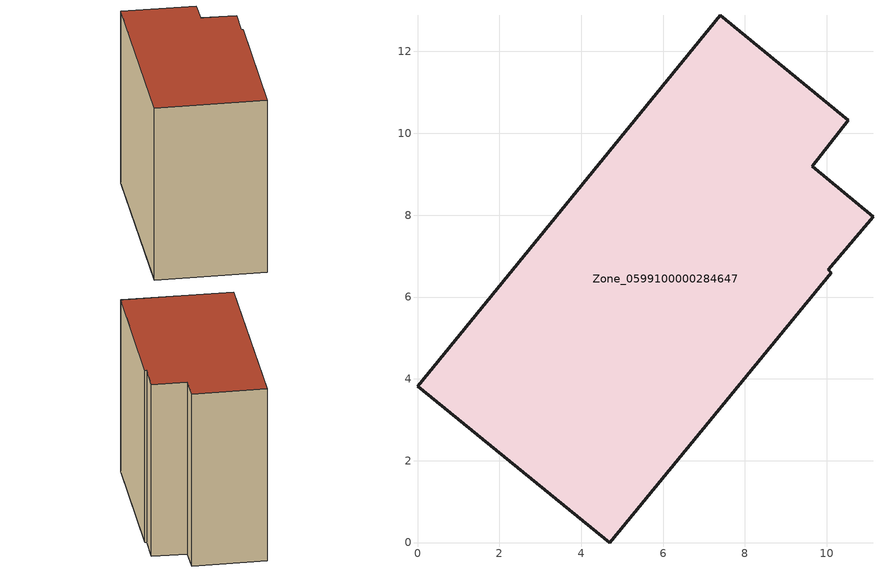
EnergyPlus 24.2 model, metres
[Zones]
Zone_0599100000284647
 floor ground (C_G): 10.11,6.59 4.7,0 0,3.82 7.39,12.88 10.53,10.32 9.64,9.19 11.13,7.96 10.03,6.66 z0
 wall outside (C_F): 7.39,12.88 0,3.82 4.7,0 10.11,6.59 10.03,6.66 11.13,7.96 9.64,9.19 10.53,10.32 7.39,12.88 z0:10.18
 roof outside (C_R): 4.7,0 10.11,6.59 10.03,6.66 11.13,7.96 9.64,9.19 10.53,10.32 7.39,12.88 0,3.82 z10.18
[BUILDING]
Pand.0599100000284647: North Axis=0; Terrain=City; Loads Convergence Tolerance Value=0.04; Temperature Convergence Tolerance Value=0.4; Solar Distribution=FullExterior; Maximum Number of Warmup Days=25; Minimum Number of Warmup Days=1
[Site:Location]
Rotterdam.The.Hague.AP_ZH_NLD Design_Conditions: Latitude=51.96; Longitude=4.45; Time Zone=1; Elevation=-4.5
[SITE:GROUNDTEMPERATURE:BUILDINGSURFACE]
18, 18, 18, 18, 18, 18, 18, 18, 18, 18, 18, 18
[MATERIAL] Thermal Absorptance=0.9; Solar Absorptance=0.7; Visible Absorptance=0.7
Name | Roughness | Thickness | Conductivity | Density | Specific Heat
G.TC.1946 | MediumSmooth | 0.15 | 1 | 540 | 1210
F.TC.1946 | Rough | 0.3 | 0.857143 | 1920 | 840
R.TC.1946 | MediumRough | 0.2 | 0.909091 | 1500 | 1000
[CONSTRUCTION]
C_G: G.TC.1946
C_F: F.TC.1946
C_R: R.TC.1946
[ZONE]
Zone_0599100000284647: Type=1; Multiplier=1; Ceiling Height=Autocalculate; Volume=Autocalculate; Floor Area=autocalculate; Part of Total Floor Area=Yes
[ZONEINFILTRATION:DESIGNFLOWRATE]
Infil_Zone_0599100000284647: Zone or ZoneList or Space or SpaceList=Zone_0599100000284647; Schedule=AlwaysOn; Design Flow Rate Calculation Method=Flow/Area; Flow Rate per Floor Area=0.003; Constant Term Coefficient=1; Temperature Term Coefficient=0; Velocity Term Coefficient=0; Velocity Squared Term Coefficient=0
[HVACTEMPLATE:ZONE:IDEALLOADSAIRSYSTEM]
Zone_0599100000284647: Maximum Heating Supply Air Temperature=50; Minimum Cooling Supply Air Temperature=13; Maximum Heating Supply Air Humidity Ratio=0.0156; Minimum Cooling Supply Air Humidity Ratio=0.0077; Heating Limit=NoLimit; Cooling Limit=NoLimit; Dehumidification Control Type=ConstantSensibleHeatRatio; Cooling Sensible Heat Ratio=0.7; Dehumidification Setpoint=60; Humidification Control Type=None; Humidification Setpoint=30; Outdoor Air Method=None; Outdoor Air Flow Rate per Person=0.00944; Outdoor Air Flow Rate per Zone Floor Area=0; Outdoor Air Flow Rate per Zone=0; Demand Controlled Ventilation Type=None; Outdoor Air Economizer Type=NoEconomizer; Heat Recovery Type=None; Sensible Heat Recovery Effectiveness=0.7; Latent Heat Recovery Effectiveness=0.65
[ZONECONTROL:THERMOSTAT]
ThermostatControl_Zone_0599100000284647: Zone or ZoneList=Zone_0599100000284647; Control Type Schedule=DualSetpointControlType; Control 1=Thermostat_Zone_0599100000284647; Temperature Difference Between Cutout And Setpoint=0
[THERMOSTATSETPOINT:DUALSETPOINT]
Thermostat_Zone_0599100000284647: Heating Setpoint Temperature Schedule=HeatingSetpoint_Zone_0599100000284647; Cooling Setpoint Temperature Schedule=CoolingSetpoint_Zone_0599100000284647
[SCHEDULE:COMPACT]
HeatingSetpoint_Zone_0599100000284647: Through: 12/31, For: AllDays, Until: 24:00, 21
CoolingSetpoint_Zone_0599100000284647: Through: 12/31, For: AllDays, Until: 24:00, 24
DualSetpointControlType: Through: 12/31, For: AllDays, Until: 24:00, 4
AlwaysOn: Through: 12/31, For: AllDays, Until: 24:00, 1
